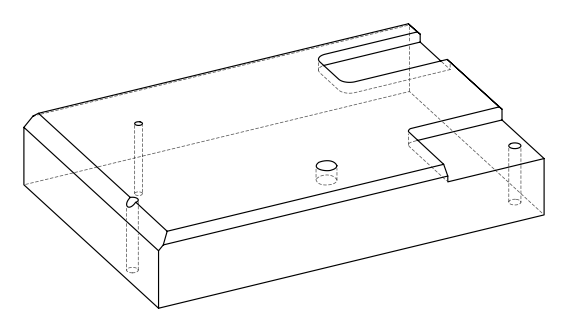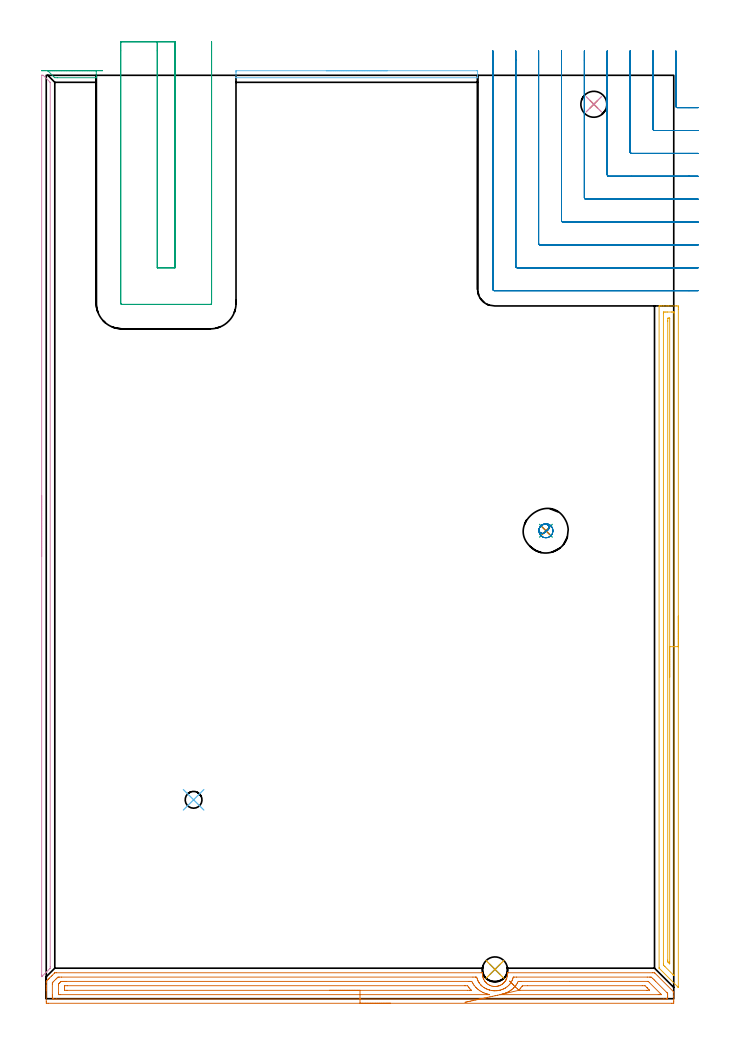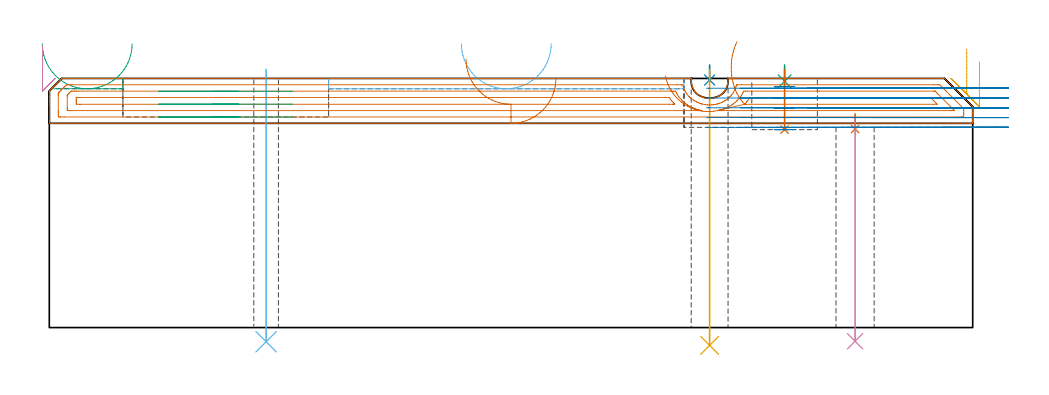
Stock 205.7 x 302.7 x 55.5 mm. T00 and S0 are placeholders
(PLAN: 15 operations, 8 tool changes, 28.1 min)
(1 SPOT_DRILL | STEP1HOLE | NXT0321_9005460120000 | 0.03 min | 1116 mm3)
(2 SPOT_DRILL_1 | STEP1HOLE_1 | NXT0321_9005460120000 | 0.03 min | 0 mm3)
(3 SPOT_DRILL_2 | STEP1POCKET | NXT0321_9005460120000 | 0.03 min | 13 mm3)
(4 DRILL_THROUGH_HOLE_INTO_CENTER | STEP1HOLE | NXT0301_056 | 0.2 min | 2546 mm3)
(5 DRILL_THROUGH_HOLE_INTO_CENTER_1 | STEP1HOLE_1 | UGT0301_199 | 0.25 min | 2919 mm3)
(6 DRILL_THROUGH_HOLE_FROM_SOLID_MATERIAL | STEP1HOLE_2 | UGT0301_450 | 0.24 min | 1308 mm3)
(7 DRILL_BLIND_HOLE_INTO_CENTER | STEP1POCKET | NXT0301_128 | 0.06 min | 1163 mm3)
(8 MILL_ROUGH_BLIND_HOLE_CONTOUR | STEP1POCKET | UGT0201_101 | Spiral | 0.3 min | 741 mm3)
(9 AREA_MILL | FG_CHAMFER_SURFACE | UGT0205_001 | 0.27 min | 49 mm3)
(10 AREA_MILL_1 | FG_CHAMFER_SURFACE_1 | UGT0205_001 | 2.51 min | 1177 mm3)
(11 AREA_MILL_2 | FG_CHAMFER_SURFACE_2 | UGT0205_001 | 5.45 min | 4565 mm3)
(12 AREA_MILL_3 | FG_CHAMFER_SURFACE_3 | UGT0205_001 | 0.79 min | 216 mm3)
(13 AREA_MILL_4 | FG_CHAMFER_SURFACE_4 | UGT0205_001 | 6.82 min | 10076 mm3)
(14 MILL_CORNER_NOTCH_RECTANGULAR | CORNER_NOTCH_RECTANGULAR | UGT0201_101 | Follow Part, ap 2.5, ae 75% | 8.67 min | 51681 mm3)
(15 MILL_SLOT | SLOT_PARTIAL_RECTANGULAR | UGT0201_010 | Follow Part, ap 4, ae 75% | 2.43 min | 32468 mm3)
(TOOL NXT0321_9005460120000 | NC Spot Drill, 142deg, 12mm, Carbide, Uncoated | D12 PA142 FL30 Z2)
(TOOL NXT0301_056 | Carbide Drill 8.5mm [860.1-0850-026A1-MM 2214] | D8.5 PA140 FL47 Z2)
(TOOL UGT0301_199 | Twist Drill 8.2 mm | D8.2 PA118 FL72 Z2)
(TOOL UGT0301_450 | Carbide Drill 5.5 mm | D5.5 PA118 FL57 Z2)
(TOOL NXT0301_128 | Carbide Drill 12mm [861.1-1200-036A1-GP GC34] | D12 PA150 FL37.4 Z2)
(TOOL UGT0201_101 | End Mill 10 mm | D10 FL12 Z2)
(TOOL UGT0205_001 | Chamfer Mill 20 x 3 x 45 deg. | D20 FL50 Z2)
(TOOL UGT0201_010 | End Mill 16 mm | D16 FL22 Z2)
(OP 1 SPOT_DRILL)
G17 G21 G94 G90
T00 M6
G54
G17 G0 G90 X179.5 Y293.2 S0 M3
G43 Z65.5 H0
G94 G81 G98 Z44.234 F250. R47.6
G80
M5
M2
(OP 2 SPOT_DRILL_1)
G17 G21 G94 G90
T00 M6
G54
G17 G0 G90 X147.1 Y9.6 S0 M3
G43 Z65.5 H0
G94 G81 G98 Z55.147 F250. R58.5
G80
M5
M2
(OP 3 SPOT_DRILL_2)
G17 G21 G94 G90
T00 M6
G54
G17 G0 G90 X163.8 Y153.4 S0 M3
G43 Z65.5 H0
G94 G81 G98 Z54.872 F250. R58.5
G80
M5
M2
(OP 4 DRILL_THROUGH_HOLE_INTO_CENTER)
G17 G21 G94 G90
T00 M6
G54
G17 G0 G90 X179.5 Y293.2 S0 M3
G43 Z65.5 H1
G94 G73 G98 Z-3.047 F250. Q7.941 R46.6
G80
M5
M2
(OP 5 DRILL_THROUGH_HOLE_INTO_CENTER_1)
G17 G21 G94 G90
T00 M6
G54
G17 G0 G90 X147.1 Y9.6 S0 M3
G43 Z65.5 H0
G94 G73 G98 Z-3.964 F250. Q7.433 R57.5
G80
M5
M2
(OP 6 DRILL_THROUGH_HOLE_FROM_SOLID_MATERIAL)
G17 G21 G94 G90
T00 M6
G54
G17 G0 G90 X48.3 Y65.2 S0 M3
G43 Z65.5 H0
G94 G81 G98 Z-3.152 F250. R57.5
G80
M5
M2
(OP 7 DRILL_BLIND_HOLE_INTO_CENTER)
G17 G21 G94 G90
T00 M6
G54
G17 G0 G90 X163.8 Y153.4 S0 M3
G43 Z65.5 H1
G94 G81 G98 Z44.1 F250. R57.5
G80
M5
M2
(OP 8 MILL_ROUGH_BLIND_HOLE_CONTOUR)
G17 G21 G94 G90
T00 M6
G54
G17 G0 G90 X163.8 Y153.4 S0 M3
G43 Z65.5 H0
Z53.7
G94 G3 X164.058 Y155.442 R1.037 F250.
X161.572 Y153.972 R2.042
X163.228 Y151.172 R2.3
X161.572 Y153.972 R-2.3
X162.4 Y152.572 R1.15
X163.8 Y153.4 R1.15
G0 Z48.9
G3 X164.058 Y155.442 R1.037
X161.572 Y153.972 R2.042
X163.228 Y151.172 R2.3
X161.572 Y153.972 R-2.3
X162.4 Y152.572 R1.15
X163.8 Y153.4 R1.15
G0 Z44.1
G3 X164.058 Y155.442 R1.037
X161.572 Y153.972 R2.042
X163.228 Y151.172 R2.3
X161.572 Y153.972 R-2.3
X162.4 Y152.572 R1.15
X163.8 Y153.4 R1.15
G0 Z65.5
M5
M2
(OP 9 AREA_MILL)
G17 G21 G94 G90
T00 M6
G54
G17 G0 G90 X-1.55 Y304.2 S1061 M3
G43 Z65.5 H0
Z63.2
G94 G1 X-1.512 Z62.328 F250.
X-1.398 Z61.464
X-1.209 Z60.612
X-0.947 Z59.78
X-0.613 Z58.974
X-0.21 Z58.2
X0.258 Z57.464
X0.79 Z56.772
X1.379 Z56.129
X2.022 Z55.54
X2.714 Z55.008
X3.45 Z54.54
X4.224 Z54.137
X5.03 Z53.803
X5.862 Z53.541
X6.713 Z53.352
X7.578 Z53.238
X8.45 Z53.2
X15.945
X16.244 Y304.198 Z53.202
X16.386 Y304.195 Z53.205
X16.4 Y304.193 Z53.207
Y302.181 Z55.218
X16.399 Y301.917 Z55.483
X16.391 Y301.905 Z55.494
X16.386 Y301.9 Z55.5
X3.601
X2.798 Y301.906 Z55.492
X2.748 Y301.952 Z55.446
X2.719 Y301.981 Z55.418
X2.519 Y302.181 Z55.219
X0.568 Y304.132 Z53.267
X0.514 Y304.187 Z53.212
X0.513 Y304.196 Z53.203
X0.514 Y304.2 Z53.2
X8.45
X9.322 Z53.238
X10.186 Z53.352
X11.038 Z53.541
X11.87 Z53.803
X12.676 Z54.137
X13.45 Z54.54
X14.186 Z55.008
X14.878 Z55.539
X15.521 Z56.129
X16.11 Z56.772
X16.642 Z57.464
X17.11 Z58.2
X17.513 Z58.974
X17.847 Z59.78
X18.109 Z60.612
X18.298 Z61.463
X18.412 Z62.328
X18.45 Z63.2
G0 Z65.5
M5
M2
(OP 10 AREA_MILL_1)
G17 G21 G94 G90
T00 M6
G54
G17 G0 G90 X-1.5 Y144.946 S1061 M3
G43 Z65.5 H0
Z62.7
G94 G1 Y144.984 Z61.828 F250.
Y145.098 Z60.964
Y145.287 Z60.112
Y145.549 Z59.28
Y145.883 Z58.474
Y146.286 Z57.7
Y146.755 Z56.964
Y147.286 Z56.272
Y147.875 Z55.629
Y148.518 Z55.04
Y149.211 Z54.509
Y149.946 Z54.04
Y150.72 Z53.637
Y151.526 Z53.303
Y152.358 Z53.041
Y153.21 Z52.852
Y154.075 Z52.738
Y154.946 Z52.7
X-1.499 Y302.693
X-1.49 Y302.702 Z52.709
X-1.479 Y302.736 Z52.72
X-1.244 Y302.711 Z52.955
X-1.238 Y302.71 Z52.962
X-1. Y302.7 Z53.2
X1.283 Y300.416 Z55.482
X1.293 Y300.395 Z55.492
X1.3 Y300.365 Z55.5
Y10.475
X1.301 Y10.005 Z55.48
X1.243 Y9.942 Z55.44
X-0.009 Y8.691 Z54.19
X-1.346 Y7.353 Z52.852
X-1.429 Y7.272 Z52.769
X-1.491 Y7.215 Z52.706
X-1.499 Y7.318 Z52.701
X-1.5 Y7.799 Z52.7
Y154.946
Y155.818 Z52.738
Y156.683 Z52.852
Y157.535 Z53.041
Y158.367 Z53.303
Y159.173 Z53.637
Y159.946 Z54.04
Y160.682 Z54.509
Y161.374 Z55.04
Y162.017 Z55.629
Y162.607 Z56.272
Y163.138 Z56.964
Y163.607 Z57.7
Y164.009 Z58.474
Y164.343 Z59.28
Y164.606 Z60.112
Y164.794 Z60.964
Y164.908 Z61.828
Y164.946 Z62.7
G0 Z65.5
M5
M2
(OP 11 AREA_MILL_2)
G17 G21 G94 G90
T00 M6
G54
G17 G0 G90 X207.2 Y125.4 S1061 M3
G43 Z65.5 H0
Z59.2
G94 G1 Y125.362 Z58.328 F250.
Y125.248 Z57.464
Y125.059 Z56.612
Y124.797 Z55.78
Y124.463 Z54.974
Y124.06 Z54.2
Y123.592 Z53.464
Y123.06 Z52.772
Y122.471 Z52.129
Y121.828 Z51.54
Y121.136 Z51.008
Y120.4 Z50.54
Y119.626 Z50.137
Y118.82 Z49.803
Y117.988 Z49.541
Y117.137 Z49.352
Y116.272 Z49.238
Y115.4 Z49.2
X207.199 Y3.858 Z49.201
Y3.831
X207.192 Y3.719 Z49.205
X207.146 Y3.76 Z49.252
X207.042 Y3.858 Z49.356
X201.068 Y9.832 Z55.331
X200.914 Y9.99 Z55.48
X200.904 Y10.005 Z55.489
X200.9 Y10.103 Z55.5
Y226.942
X200.903 Y227.092 Z55.488
X200.919 Y227.1 Z55.472
X201.25 Z55.149
X201.656 Z54.743
X202.281 Z54.114
X203.478 Z52.919
X204.05 Z52.344
X206.418 Z49.978
X206.704 Y227.097 Z49.692
X207.191 Y227.091 Z49.205
X207.194 Y226.99 Z49.203
X207.198 Y226.496 Z49.202
X207.2 Y225.996 Z49.2
Y115.4
X205.786 Z50.614
X205.785 Y7.69 Z50.615
Y7.598
X205.783 Y7.577 Z50.617
X205.782 Y7.575 Z50.618
X205.777 Y7.578 Z50.623
X205.745 Y7.607 Z50.655
X205.673 Y7.677 Z50.727
X205.476 Y7.873 Z50.924
X202.801 Y10.55 Z53.599
X202.43 Y10.929 Z53.97
X202.326 Y11.036 Z54.074
X202.321 Y11.088 Z54.079
X202.318 Y11.194 Z54.082
X202.314 Y11.409 Z54.086
Y11.443
Y224.711
X202.316 Y224.926 Z54.084
X202.319 Y225.033 Z54.081
X202.321 Y225.078 Z54.079
X202.396 Y225.09 Z54.004
X202.783 Y225.098 Z53.617
X203.165 Y225.099 Z53.235
X203.665 Y225.1 Z52.735
X204.935 Z51.465
X205.435 Y225.099 Z50.965
X205.664 Y225.095 Z50.736
X205.767 Y225.09 Z50.633
X205.779 Y225.088 Z50.621
X205.781 Y225.072 Z50.619
X205.784 Y225.026 Z50.616
X205.785 Y224.933 Z50.615
X205.786 Y224.745 Z50.614
Y115.4
X204.372 Z52.028
X204.371 Y12.011 Z52.029
X204.368 Y11.443 Z52.032
Y11.442
X204.36 Y11.443 Z52.04
X204.05 Y11.754 Z52.35
X203.763 Y12.048 Z52.637
X203.735 Y12.087 Z52.665
X203.733 Y12.141 Z52.667
X203.73 Y12.227 Z52.67
X203.729 Y12.335 Z52.671
Y12.659
Y222.034
X203.73 Y222.358 Z52.67
X203.734 Y222.927 Z52.666
X203.736 Y223.08 Z52.664
X203.885 Y223.093 Z52.515
X204.05 Y223.097 Z52.35
X204.222 Y223.095 Z52.178
X204.336 Y223.09 Z52.064
X204.366 Y223.087 Z52.034
X204.367 Y223.073 Z52.033
X204.369 Y223.035 Z52.031
X204.371 Y222.927 Z52.029
X204.372 Y115.4 Z52.028
Y114.528 Z52.066
Y113.664 Z52.18
Y112.812 Z52.369
Y111.98 Z52.631
Y111.174 Z52.965
Y110.4 Z53.368
Y109.664 Z53.837
Y108.972 Z54.368
Y108.329 Z54.957
Y107.74 Z55.601
Y107.209 Z56.293
Y106.74 Z57.028
Y106.337 Z57.802
Y106.003 Z58.608
Y105.741 Z59.44
Y105.552 Z60.292
Y105.438 Z61.157
Y105.4 Z62.028
G0 Z65.5
M5
M2
(OP 12 AREA_MILL_3)
G17 G21 G94 G90
T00 M6
G54
G17 G0 G90 X91.8 Y304.2 S1061 M3
G43 Z65.5 H0
Z63.2
G94 G1 X91.838 Z62.328 F250.
X91.952 Z61.463
X92.141 Z60.612
X92.403 Z59.78
X92.737 Z58.974
X93.14 Z58.2
X93.608 Z57.464
X94.14 Z56.772
X94.729 Z56.129
X95.372 Z55.539
X96.064 Z55.008
X96.8 Z54.54
X97.574 Z54.137
X98.38 Z53.803
X99.212 Z53.541
X100.064 Z53.352
X100.928 Z53.238
X101.8 Z53.2
X141.161
X141.304 Y304.197 Z53.203
X141.398 Y304.192 Z53.206
X141.4 Y304.106 Z53.291
X141.399 Y302.02 Z55.378
X141.39 Y301.903 Z55.49
X141.304 Y301.9 Z55.5
X62.295
X62.21 Y301.903 Z55.49
X62.2 Y302.021 Z55.377
Y303.545 Z53.854
Y303.919 Z53.477
Y304.106 Z53.291
X62.202 Y304.192 Z53.206
X62.296 Y304.2 Z53.2
X101.8
X102.672 Z53.238
X103.536 Z53.352
X104.388 Z53.541
X105.22 Z53.803
X106.026 Z54.137
X106.8 Z54.54
X107.536 Z55.008
X108.228 Z55.539
X108.871 Z56.129
X109.46 Z56.772
X109.992 Z57.464
X110.46 Z58.2
X110.863 Z58.974
X111.197 Z59.78
X111.459 Z60.612
X111.648 Z61.463
X111.762 Z62.328
X111.8 Z63.2
G0 Z65.5
M5
M2
(OP 13 AREA_MILL_4)
G17 G21 G94 G90
T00 M6
G54
G17 G0 G90 X112.85 Y-1.5 S1061 M3
G43 Z65.5 H0
Z55.5
G94 G1 X112.812 Z54.628 F250.
X112.698 Z53.763
X112.509 Z52.912
X112.247 Z52.08
X111.913 Z51.274
X111.51 Z50.5
X111.042 Z49.764
X110.51 Z49.072
X109.921 Z48.429
X109.278 Z47.84
X108.586 Z47.308
X107.85 Z46.84
X107.076 Z46.437
X106.27 Z46.103
X105.438 Z45.841
X104.587 Z45.652
X103.722 Z45.538
X102.85 Z45.5
X0.612
X0.06 Y-1.493 Z45.504
X0.008 Y-1.491 Z45.506
X0. Y-0.944 Z46.052
Y2.611 Z49.605
Y3.171 Z50.168
Y3.5 Z50.496
Y4.06 Z51.056
Y4.389 Z51.384
X0.001 Y5.394 Z52.393
X0.01 Y5.702 Z52.701
X0.028 Y5.722 Z52.721
X0.165 Y5.865 Z52.864
X0.612 Y6.314 Z53.31
X0.761 Y6.463 Z53.458
X1.058 Y6.758 Z53.758
X1.65 Y7.352 Z54.347
X1.951 Y7.651 Z54.651
X2.703 Y8.402 Z55.401
X2.812 Y8.505 Z55.494
X3.28 Y8.5 Z55.5
X142.585
X143.009 Y8.493 Z55.493
X143.016 Y8.393 Z55.393
X143.009 Y8.199 Z55.199
X143.037 Y7.651 Z54.651
X143.11 Y7.206 Z54.204
X143.152 Y7.056 Z54.053
X143.232 Y6.768 Z53.766
X143.329 Y6.508 Z53.508
X143.442 Y6.255 Z53.255
X143.659 Y5.883 Z52.883
X143.806 Y5.667 Z52.667
X143.841 Y5.623 Z52.623
X143.973 Y5.462 Z52.461
X144.073 Y5.356 Z52.354
X144.147 Y5.278 Z52.273
X144.21 Y5.209 Z52.208
X144.334 Y5.077 Z52.076
X144.37 Y5.046 Z52.044
X144.422 Y5.001 Z51.999
X144.811 Y4.71 Z51.709
X145.226 Y4.466 Z51.463
X145.422 Y4.379 Z51.378
X145.561 Y4.32 Z51.315
X145.666 Y4.273 Z51.269
X146.118 Y4.121 Z51.119
X146.57 Y4.042 Z51.042
X146.789 Y4.016 Z51.015
X146.878 Y4.01 Z51.009
X146.955 Y4.005 Z51.002
X147.117 Y4.009 Z51.
X147.235 Y4.008 Z51.003
X147.458 Y4.023 Z51.023
X147.731 Y4.061 Z51.061
X147.903 Y4.085 Z51.085
X148.064 Y4.117 Z51.116
X148.388 Y4.221 Z51.219
X148.433 Y4.235 Z51.233
X148.795 Y4.374 Z51.374
X148.803 Y4.378 Z51.378
X149.029 Y4.49 Z51.489
X149.256 Y4.621 Z51.619
X149.353 Y4.685 Z51.683
X149.475 Y4.766 Z51.765
X149.687 Y4.923 Z51.923
X149.778 Y5. Z52.
X149.992 Y5.204 Z52.203
X150.061 Y5.278 Z52.277
X150.192 Y5.418 Z52.416
X150.323 Y5.581 Z52.578
X150.376 Y5.646 Z52.644
X150.43 Y5.722 Z52.72
X150.547 Y5.885 Z52.883
X150.579 Y5.932 Z52.93
X150.621 Y6.006 Z53.005
X150.692 Y6.134 Z53.132
X150.708 Y6.167 Z53.164
X150.794 Y6.342 Z53.34
X150.965 Y6.767 Z53.767
X151.09 Y7.206 Z54.205
X151.128 Y7.439 Z54.437
X151.163 Y7.652 Z54.649
X151.193 Y8.122 Z55.119
X151.188 Y8.419 Z55.416
X151.19 Y8.502 Z55.498
X151.493 Y8.5 Z55.5
X198.844
X199.4 Y8.509 Z55.489
X199.51 Y8.39 Z55.39
X205.581 Y2.319 Z49.318
X205.683 Y2.215 Z49.213
X205.696 Y2.193 Z49.192
X205.7 Y2.167 Z49.166
Y0.833 Z47.828
Y-0.385 Z46.612
X205.696 Y-0.944 Z46.05
X205.692 Y-1.491 Z45.505
X205.639 Y-1.493 Z45.503
X205.088 Y-1.5 Z45.5
X102.85
Y-0.086 Z46.914
X3.321
X2.427 Y-0.084 Z46.916
X2.398 Y-0.083 Z46.917
X2.01 Y-0.056 Z46.944
X2.003 Y0.337 Z47.337
X2.001 Y0.833 Z47.833
X2. Y1.229 Z48.229
Y4.785 Z51.785
X2.001 Y5.031 Z52.031
X2.003 Y5.155 Z52.155
X2.006 Y5.216 Z52.216
X2.01 Y5.245 Z52.245
X2.038 Y5.278 Z52.278
X2.214 Y5.461 Z52.461
X2.398 Y5.648 Z52.648
X2.658 Y5.908 Z52.908
X3.103 Y6.353 Z53.353
X3.291 Y6.54 Z53.54
X3.551 Y6.796 Z53.796
X3.817 Y7.056 Z54.056
X4.156 Y7.083 Z54.083
X4.184 Y7.084 Z54.084
X5.046 Y7.086 Z54.086
X139.876
X140.77 Y7.084 Z54.084
X140.799 Y7.082 Z54.082
X141.111 Y7.056 Z54.056
X141.242 Y6.615 Z53.615
X141.398 Y6.167 Z53.167
X141.488 Y5.957 Z52.957
X141.57 Y5.778 Z52.778
X141.692 Y5.552 Z52.552
X141.861 Y5.278 Z52.278
X141.94 Y5.16 Z52.16
X142.025 Y5.039 Z52.039
X142.503 Y4.47 Z51.47
X142.579 Y4.389 Z51.389
X142.585 Y4.384 Z51.384
X142.839 Y4.136 Z51.136
X143.477 Y3.665 Z50.665
X143.755 Y3.5 Z50.5
X144.15 Y3.281 Z50.281
X144.37 Y3.182 Z50.182
X144.584 Y3.09 Z50.09
X144.908 Y2.965 Z49.965
X145.263 Y2.845 Z49.845
X145.334 Y2.824 Z49.824
X145.396 Y2.809 Z49.809
X146.139 Y2.663 Z49.663
X146.156 Y2.66 Z49.66
X146.562 Y2.611 Z49.611
X147.049 Y2.591 Z49.591
X147.069
X147.596 Y2.611 Z49.611
X147.908 Y2.645 Z49.645
X147.942 Y2.649 Z49.649
X147.963 Y2.652 Z49.652
X148.386 Y2.72 Z49.72
X148.743 Y2.794 Z49.794
X148.835 Y2.819 Z49.819
X149.352 Y2.986 Z49.986
X149.728 Y3.131 Z50.131
X149.984 Y3.245 Z50.245
X150.47 Y3.5 Z50.5
X150.565 Y3.555 Z50.555
X150.621 Y3.591 Z50.591
X151.089 Y3.923 Z50.923
X151.237 Y4.04 Z51.04
X151.514 Y4.283 Z51.283
X151.568 Y4.335 Z51.335
X151.619 Y4.389 Z51.389
X151.989 Y4.805 Z51.805
X152.351 Y5.278 Z52.278
X152.374 Y5.31 Z52.31
X152.407 Y5.36 Z52.36
X152.681 Y5.893 Z52.893
X152.793 Y6.167 Z53.167
X152.892 Y6.415 Z53.415
X153.001 Y6.759 Z53.759
X153.089 Y7.056 Z54.056
X153.274 Y7.081 Z54.081
X153.299 Y7.083 Z54.083
X154.162 Y7.086 Z54.086
X197.022
X197.916 Y7.084 Z54.084
X197.945 Y7.083 Z54.083
X198.383 Y7.056 Z54.056
X198.838 Y6.609 Z53.609
X199.283 Y6.167 Z53.167
X199.731 Y5.72 Z52.72
X203.515 Y1.934 Z48.934
X203.62 Y1.827 Z48.827
X203.669 Y1.773 Z48.773
X203.69 Y1.746 Z48.746
X203.692 Y1.722 Z48.722
X203.699 Y1.328 Z48.328
Y0.833 Z47.833
X203.698 Y0.44 Z47.44
X203.69 Y-0.056 Z46.944
X203.33 Y-0.083 Z46.917
X203.302 Y-0.084 Z46.916
X202.44 Y-0.086 Z46.914
X102.85
Y1.328 Z48.328
X4.579 Y1.329 Z48.329
X4.184 Y1.331 Z48.331
X4.052 Y1.333 Z48.333
X4.013 Y1.335 Z48.335
X4.008 Y1.418 Z48.418
X4.004 Y1.54 Z48.54
X4.001 Y1.722 Z48.722
X4. Y1.905 Z48.905
X4.001 Y4.57 Z51.57
X4.008 Y4.754 Z51.754
X4.012 Y4.801 Z51.801
X4.026 Y4.819 Z51.819
X4.066 Y4.864 Z51.864
X4.184 Y4.984 Z51.984
X4.331 Y5.131 Z52.131
X4.479 Y5.278 Z52.278
X4.782 Y5.571 Z52.571
X4.884 Y5.664 Z52.664
X5.076 Y5.667 Z52.667
X5.575 Y5.67 Z52.67
X5.969 Y5.671 Z52.671
X6.467
X138.618
X139.013 Y5.668 Z52.668
X139.408 Y5.664 Z52.664
X139.506 Y5.658 Z52.658
X139.699 Y5.278 Z52.278
X139.906 Y4.914 Z51.914
X140.248 Y4.389 Z51.389
X140.799 Y3.743 Z50.743
X141.032 Y3.5 Z50.5
X141.375 Y3.182 Z50.182
X141.692 Y2.942 Z49.942
X142.144 Y2.611 Z49.611
X142.585 Y2.352 Z49.352
X143.14 Y2.058 Z49.058
X143.477 Y1.911 Z48.911
X143.958 Y1.722 Z48.722
X144.37 Y1.582 Z48.582
X144.579 Y1.514 Z48.514
X144.762 Y1.468 Z48.468
X145.263 Y1.356 Z48.356
X145.336 Y1.333 Z48.333
X145.293 Y1.331 Z48.331
X145.263 Y1.33 Z48.33
X144.766 Y1.329 Z48.329
X144.549 Y1.328 Z48.328
X102.85
Y2.743 Z49.743
X6.862
X6.729 Y2.744 Z49.744
X6.075 Y2.75 Z49.75
X6.01 Y2.758 Z49.758
X6.007 Y2.855 Z49.855
X6.003 Y3.059 Z50.059
X6. Y3.469 Z50.469
Y3.5 Z50.5
X6.003 Y3.929 Z50.929
X6.007 Y4.144 Z51.144
X6.01 Y4.245 Z51.245
X6.108 Y4.251 Z51.251
X6.862 Y4.256 Z51.256
X6.995 Y4.257 Z51.257
X137.227
X137.36 Y4.256 Z51.256
X138.12 Y4.25 Z51.25
X138.429 Y3.802 Z50.802
X138.671 Y3.5 Z50.5
X139.013 Y3.092 Z50.092
X139.237 Y2.837 Z49.837
X139.277 Y2.791 Z49.791
X139.31 Y2.75 Z49.75
X139.265 Y2.748 Z49.748
X139.013 Y2.744 Z49.744
X138.88 Y2.743 Z49.743
X138.12
X102.85
X101.978 Z49.781
X101.114 Z49.895
X100.262 Z50.083
X99.43 Z50.346
X98.624 Z50.68
X97.85 Z51.082
X97.114 Z51.551
X96.422 Z52.082
X95.779 Z52.672
X95.19 Z53.315
X94.659 Z54.007
X94.19 Z54.743
X93.787 Z55.516
X93.453 Z56.322
X93.191 Z57.154
X93.002 Z58.006
X92.888 Z58.871
X92.85 Z59.743
G0 Z65.5
X137.246 Y-1.185
Z56.038
G1 X137.459 Y-1.139 Z55.193
X137.744 Y-1.077 Z54.371
X138.097 Y-1. Z53.577
X138.517 Y-0.909 Z52.818
X138.999 Y-0.804 Z52.099
X139.542 Y-0.686 Z51.425
X140.139 Y-0.556 Z50.803
X140.787 Y-0.416 Z50.236
X141.481 Y-0.265 Z49.729
X142.215 Y-0.105 Z49.287
X142.985 Y0.062 Z48.911
X143.783 Y0.236 Z48.605
X144.605 Y0.414 Z48.372
X145.443 Y0.596 Z48.213
X146.291 Y0.78 Z48.129
X147.144 Y0.966 Z48.121
X147.994 Y1.15 Z48.189
X148.835 Y1.333 Z48.333
X149.156 Y1.403 Z48.403
X149.283 Y1.432 Z48.432
X149.728 Y1.552 Z48.552
X149.859 Y1.592 Z48.592
X150.261 Y1.722 Z48.722
X150.521 Y1.821 Z48.821
X150.621 Y1.862 Z48.862
X151.142 Y2.092 Z49.092
X151.514 Y2.288 Z49.288
X151.723 Y2.402 Z49.402
X152.057 Y2.611 Z49.611
X152.265 Y2.752 Z49.752
X152.407 Y2.853 Z49.853
X152.772 Y3.133 Z50.133
X153.18 Y3.5 Z50.5
X153.241 Y3.558 Z50.558
X153.299 Y3.617 Z50.617
X153.661 Y4.029 Z51.029
X153.945 Y4.389 Z51.389
X154.051 Y4.53 Z51.53
X154.192 Y4.73 Z51.73
X154.39 Y5.081 Z52.081
X154.495 Y5.278 Z52.278
X154.697 Y5.664 Z52.664
X155.085 Y5.668 Z52.668
X155.584 Y5.671 Z52.671
X171.543
X197.052
X197.184 Y5.67 Z52.67
X197.289 Y5.667 Z52.667
X197.318 Y5.665 Z52.665
X197.339 Y5.65 Z52.65
X197.383 Y5.61 Z52.61
X197.722 Y5.278 Z52.278
X201.278 Y1.722 Z48.722
X201.517 Y1.482 Z48.482
X201.618 Y1.371 Z48.371
X201.649 Y1.334 Z48.334
X201.637 Y1.333 Z48.333
X201.517 Y1.331 Z48.331
X201.019 Y1.329 Z48.329
X200.624 Y1.328 Z48.328
X149.23 Y1.329 Z48.329
X148.841 Y1.331 Z48.331
X148.835 Y1.332 Z48.332
Y1.333 Z48.333
X154.9 Y2.752 Z49.752
X154.919 Y2.776 Z49.776
X155.025 Y2.897 Z49.897
X155.085 Y2.965 Z49.965
X155.334 Y3.253 Z50.253
X155.532 Y3.5 Z50.5
X155.978 Y4.088 Z51.088
X156.068 Y4.217 Z51.217
X156.089 Y4.245 Z51.245
X156.116 Y4.251 Z51.251
X157.764 Y4.257 Z51.257
X195.399
X196.159 Y4.252 Z51.252
X196.298 Y4.25 Z51.25
X196.942 Y3.61 Z50.61
X197.051 Y3.5 Z50.5
X197.491 Y3.054 Z50.054
X197.707 Y2.832 Z49.832
X197.776 Y2.749 Z49.749
X196.92 Y2.743 Z49.743
X155.259
X155.085 Y2.744 Z49.744
X154.95 Y2.746 Z49.746
X154.903 Y2.749 Z49.749
X154.9 Y2.752 Z49.752
X154.412 Y3.24 Z50.286
X153.959 Y3.692 Z50.878
X153.543 Y4.107 Z51.524
X153.169 Y4.48 Z52.218
X152.84 Y4.809 Z52.956
X152.557 Y5.091 Z53.731
X152.323 Y5.324 Z54.539
X152.14 Y5.507 Z55.372
X152.008 Y5.638 Z56.224
X151.93 Y5.716 Z57.09
X151.906 Y5.74 Z57.961
X151.936 Y5.711 Z58.833
X152.019 Y5.628 Z59.697
X152.155 Y5.492 Z60.548
X152.343 Y5.305 Z61.379
X152.582 Y5.066 Z62.184
X152.869 Y4.78 Z62.956
X153.203 Y4.446 Z63.69
G0 Z65.5
M5
M2
(OP 14 MILL_CORNER_NOTCH_RECTANGULAR)
G17 G21 G94 G90
T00 M6
G54
G17 G0 G90 X206.4 Y310.651 S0 M3
G43 Z65.5 H0
Z53.32
G94 G1 Y307.651 F250.
Y292.596 F500.
G3 X206.896 Y292.1 R0.5
G1 X210.7
X213.7 Y292.099 F250.
G0 Z65.5
X198.9 Y310.7
Z53.32
G1 Y307.7
Y285.096 F500.
G3 X199.396 Y284.6 R0.5
G1 X206.896
X210.7
X213.7 Y284.599 F250.
G0 Z65.5
X191.4 Y310.7
Z53.32
G1 Y307.7
Y277.596 F500.
G3 X191.896 Y277.1 R0.5
G1 X199.396
X210.7
X213.7 Y277.099 F250.
G0 Z65.5
X183.9 Y310.7
Z53.32
G1 Y307.7
Y270.096 F500.
G3 X184.396 Y269.6 R0.5
G1 X191.896
X210.7
X213.7 Y269.599 F250.
G0 Z65.5
X176.4 Y310.7
Z53.32
G1 Y307.7
Y262.597 F500.
G3 X176.897 Y262.1 R0.5
G1 X184.396
X210.7
X213.7 Y262.098 F250.
G0 Z65.5
X168.9 Y310.7
Z53.32
G1 Y307.7
Y255.097 F500.
G3 X169.397 Y254.6 R0.5
G1 X176.897
X210.7
X213.7 Y254.598 F250.
G0 Z65.5
X161.4 Y310.7
Z53.32
G1 Y307.7
Y247.597 F500.
G3 X161.897 Y247.1 R0.5
G1 X169.397
X210.7
X213.7 Y247.096 F250.
G0 Z65.5
X153.9 Y310.7
Z53.32
G1 Y307.7
Y240.097 F500.
G3 X154.397 Y239.6 R0.5
G1 X161.897
X210.7
X213.7 Y239.593 F250.
G0 Z65.5
X146.4 Y310.7
Z53.32
G1 Y307.7
Y232.597 F500.
G3 X146.897 Y232.1 R0.5
G1 X210.682
X213.682 F250.
G0 Z65.5
X206.4 Y310.651
Z51.14
G1 Y307.651
Y292.596 F500.
G3 X206.896 Y292.1 R0.5
G1 X210.7
X213.7 F250.
G0 Z65.5
X198.9 Y310.7
Z51.14
G1 Y307.7
Y285.096 F500.
G3 X199.396 Y284.6 R0.5
G1 X210.7
X213.7 F250.
G0 Z65.5
X191.4 Y310.7
Z51.14
G1 Y307.7
Y277.596 F500.
G3 X191.896 Y277.1 R0.5
G1 X210.7
X213.7 F250.
G0 Z65.5
X183.9 Y310.7
Z51.14
G1 Y307.7
Y270.096 F500.
G3 X184.396 Y269.6 R0.5
G1 X210.7
X213.7 F250.
G0 Z65.5
X176.4 Y310.7
Z51.14
G1 Y307.7
Y262.597 F500.
G3 X176.897 Y262.1 R0.5
G1 X210.7
X213.7 F250.
G0 Z65.5
X168.9 Y310.7
Z51.14
G1 Y307.7
Y255.097 F500.
G3 X169.397 Y254.6 R0.5
G1 X210.7
X213.7 F250.
G0 Z65.5
X161.4 Y310.7
Z51.14
G1 Y307.7
Y247.597 F500.
G3 X161.897 Y247.1 R0.5
G1 X210.7
X213.7 F250.
G0 Z65.5
X153.9 Y310.7
Z51.14
G1 Y307.7
Y240.097 F500.
G3 X154.397 Y239.6 R0.5
G1 X210.7
X213.7 F250.
G0 Z65.5
X146.4 Y310.7
Z51.14
G1 Y307.7
Y232.597 F500.
G3 X146.897 Y232.1 R0.5
G1 X210.7
X213.7 F250.
G0 Z65.5
X206.4 Y310.651
Z48.96
G1 Y307.651
Y292.596 F500.
G3 X206.896 Y292.1 R0.5
G1 X210.7
X213.7 F250.
G0 Z65.5
X198.9 Y310.7
Z48.96
G1 Y307.7
Y285.096 F500.
G3 X199.396 Y284.6 R0.5
G1 X210.7
X213.7 F250.
G0 Z65.5
X191.4 Y310.7
Z48.96
G1 Y307.7
Y277.596 F500.
G3 X191.896 Y277.1 R0.5
G1 X210.7
X213.7 F250.
G0 Z65.5
X183.9 Y310.7
Z48.96
G1 Y307.7
Y270.096 F500.
G3 X184.396 Y269.6 R0.5
G1 X210.7
X213.7 F250.
G0 Z65.5
X176.4 Y310.7
Z48.96
G1 Y307.7
Y262.597 F500.
G3 X176.897 Y262.1 R0.5
G1 X210.7
X213.7 F250.
G0 Z65.5
X168.9 Y310.7
Z48.96
G1 Y307.7
Y255.097 F500.
G3 X169.397 Y254.6 R0.5
G1 X210.7
X213.7 F250.
G0 Z65.5
X161.4 Y310.7
Z48.96
G1 Y307.7
Y247.597 F500.
G3 X161.897 Y247.1 R0.5
G1 X210.7
X213.7 F250.
G0 Z65.5
X153.9 Y310.7
Z48.96
G1 Y307.7
Y240.097 F500.
G3 X154.397 Y239.6 R0.5
G1 X210.7
X213.7 F250.
G0 Z65.5
X146.4 Y310.7
Z48.96
G1 Y307.7
Y232.597 F500.
G3 X146.897 Y232.1 R0.5
G1 X210.7
X213.7 F250.
G0 Z65.5
X206.4 Y310.651
Z46.78
G1 Y307.651
Y292.596 F500.
G3 X206.896 Y292.1 R0.5
G1 X210.7
X213.7 F250.
G0 Z65.5
X198.9 Y310.7
Z46.78
G1 Y307.7
Y285.096 F500.
G3 X199.396 Y284.6 R0.5
G1 X210.7
X213.7 F250.
G0 Z65.5
X191.4 Y310.7
Z46.78
G1 Y307.7
Y277.596 F500.
G3 X191.896 Y277.1 R0.5
G1 X210.7
X213.7 F250.
G0 Z65.5
X183.9 Y310.7
Z46.78
G1 Y307.7
Y270.096 F500.
G3 X184.396 Y269.6 R0.5
G1 X210.7
X213.7 F250.
G0 Z65.5
X176.4 Y310.7
Z46.78
G1 Y307.7
Y262.597 F500.
G3 X176.897 Y262.1 R0.5
G1 X210.7
X213.7 F250.
G0 Z65.5
X168.9 Y310.7
Z46.78
G1 Y307.7
Y255.097 F500.
G3 X169.397 Y254.6 R0.5
G1 X210.7
X213.7 F250.
G0 Z65.5
X161.4 Y310.7
Z46.78
G1 Y307.7
Y247.597 F500.
G3 X161.897 Y247.1 R0.5
G1 X210.7
X213.7 F250.
G0 Z65.5
X153.9 Y310.7
Z46.78
G1 Y307.7
Y240.097 F500.
G3 X154.397 Y239.6 R0.5
G1 X210.7
X213.7 F250.
G0 Z65.5
X146.4 Y310.7
Z46.78
G1 Y307.7
Y232.597 F500.
G3 X146.897 Y232.1 R0.5
G1 X210.7
X213.7 F250.
G0 Z65.5
X206.4 Y310.651
Z44.6
G1 Y307.651
Y292.596 F500.
G3 X206.896 Y292.1 R0.5
G1 X210.7
X213.7 F250.
G0 Z65.5
X198.9 Y310.7
Z44.6
G1 Y307.7
Y285.096 F500.
G3 X199.396 Y284.6 R0.5
G1 X210.7
X213.7 F250.
G0 Z65.5
X191.4 Y310.7
Z44.6
G1 Y307.7
Y277.596 F500.
G3 X191.896 Y277.1 R0.5
G1 X210.7
X213.7 F250.
G0 Z65.5
X183.9 Y310.7
Z44.6
G1 Y307.7
Y270.096 F500.
G3 X184.396 Y269.6 R0.5
G1 X210.7
X213.7 F250.
G0 Z65.5
X176.4 Y310.7
Z44.6
G1 Y307.7
Y262.597 F500.
G3 X176.897 Y262.1 R0.5
G1 X210.7
X213.7 F250.
G0 Z65.5
X168.9 Y310.7
Z44.6
G1 Y307.7
Y255.097 F500.
G3 X169.397 Y254.6 R0.5
G1 X210.7
X213.7 F250.
G0 Z65.5
X161.4 Y310.7
Z44.6
G1 Y307.7
Y247.597 F500.
G3 X161.897 Y247.1 R0.5
G1 X210.7
X213.7 F250.
G0 Z65.5
X153.9 Y310.7
Z44.6
G1 Y307.7
Y240.097 F500.
G3 X154.397 Y239.6 R0.5
G1 X210.7
X213.7 F250.
G0 Z65.5
X146.4 Y310.7
Z44.6
G1 Y307.7
Y232.597 F500.
G3 X146.897 Y232.1 R0.5
G1 X210.7
X213.7 F250.
G0 Z65.5
M5
M2
(OP 15 MILL_SLOT)
G17 G21 G94 G90
T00 M6
G54
G17 G0 G90 X36.4 Y313.7 S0 M3
G43 Z65.5 H0
Z52.633
G94 G1 Y310.7 F250.
Y239.6 F500.
X42.2
Y310.7
Y313.7 F250.
X24.4
Y310.7
Y228. F500.
G3 X24.8 Y227.6 R0.4
G1 X53.8
G3 X54.2 Y228. R0.4
G1 Y310.7
Y313.7 F250.
G0 X36.4 Z49.767
G1 Y310.7
Y239.6 F500.
X42.2
Y310.7
Y313.7 F250.
X24.4
Y310.7
Y228. F500.
G3 X24.8 Y227.6 R0.4
G1 X53.8
G3 X54.2 Y228. R0.4
G1 Y310.7
Y313.7 F250.
G0 X36.4 Z46.9
G1 Y310.7
Y239.6 F500.
X42.2
Y310.7
Y313.7 F250.
X24.4
Y310.7
Y228. F500.
G3 X24.8 Y227.6 R0.4
G1 X53.8
G3 X54.2 Y228. R0.4
G1 Y310.7
Y313.7 F250.
G0 Z65.5
M5
M2
